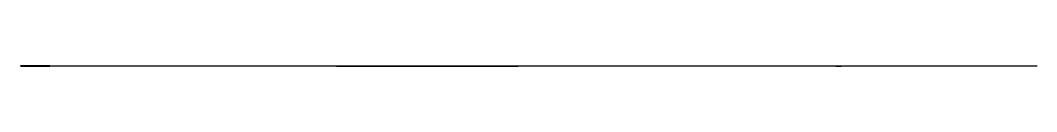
# Model space of a CAD drawing. Header units: millimetres. Extents: x 9.5 to 28, y 0 to 0.
import ezdxf

# ---------------------------------------------------------------- set-up
doc = ezdxf.new("R2010")
doc.units = ezdxf.units.MM
doc.layers.get('0').update_dxf_attribs({"color": 173, "true_color": 0x5858e1})

msp = doc.modelspace()

# ---------------------------------------------------------------- linework, layer by layer
at = {"color": 53, "true_color": 0xe1c657, "extrusion": (0, -1, -1.19209e-07)}
msp.add_lwpolyline([(16.946, -3.907), (16.796, -3.765), (16.652, -3.617), (16.512, -3.464), (16.378, -3.307), (16.25, -3.144), (16.127, -2.977), (16.011, -2.807), (15.901, -2.632), (15.797, -2.454), (15.7, -2.273), (15.609, -2.088), (15.525, -1.901), (15.448, -1.71), (15.377, -1.517), (15.313, -1.322), (15.256, -1.124), (15.488, -1.072), (15.715, -1.007), (15.937, -0.929), (16.154, -0.839), (16.364, -0.737), (16.568, -0.623), (16.764, -0.498), (16.953, -0.362), (17.134, -0.216), (17.307, -0.059), (17.47, 0.107), (17.624, 0.283), (17.768, 0.468), (17.902, 0.661), (18.025, 0.863), (18.137, 1.074), (18.236, 1.29), (18.322, 1.51), (18.395, 1.734), (18.455, 1.961), (18.501, 2.19), (18.534, 2.421), (18.554, 2.653), (18.561, 2.885), (18.554, 3.118), (18.534, 3.35), (18.501, 3.581), (18.455, 3.81), (18.395, 4.037), (18.322, 4.261), (18.236, 4.481), (18.137, 4.697), (18.025, 4.907), (17.902, 5.11), (17.768, 5.303), (17.624, 5.488), (17.47, 5.664), (17.307, 5.83), (17.134, 5.987), (16.953, 6.133), (16.764, 6.269), (16.568, 6.394), (16.364, 6.508), (16.154, 6.61), (15.937, 6.7), (15.715, 6.778), (15.488, 6.843), (15.256, 6.895), (15.256, 9.594), (9.494, 9.594), (9.494, -10.193), (10.034, -11.294), (10.034, -52.653), (9.494, -53.934), (9.494, -74.347), (28.008, -74.347), (28.008, -12.236), (24.352, -12.236), (24.386, -12.011), (24.413, -11.786), (24.431, -11.56), (24.442, -11.335), (24.444, -11.109), (24.438, -10.884), (24.424, -10.659), (24.403, -10.435), (24.373, -10.211), (24.335, -9.989), (24.29, -9.768), (24.236, -9.549), (24.175, -9.332), (24.106, -9.116), (24.029, -8.903), (23.944, -8.692), (23.852, -8.484), (23.752, -8.28), (23.646, -8.081), (23.532, -7.885), (23.412, -7.694), (23.285, -7.508), (23.152, -7.326), (23.013, -7.149), (22.867, -6.977), (22.715, -6.811), (22.557, -6.65), (22.394, -6.494), (22.225, -6.345), (22.05, -6.201), (21.87, -6.063), (21.684, -5.931), (21.475, -5.795), (21.262, -5.667), (21.044, -5.547), (20.821, -5.437), (20.595, -5.335), (20.365, -5.243), (20.132, -5.159), (19.896, -5.085), (18.312, -4.641), (17.936, -4.503), (17.755, -4.426), (17.579, -4.34), (17.41, -4.247), (17.247, -4.144), (17.092, -4.031), (17.018, -3.97)], close=True, dxfattribs=at)

doc.saveas('drawing.dxf')
